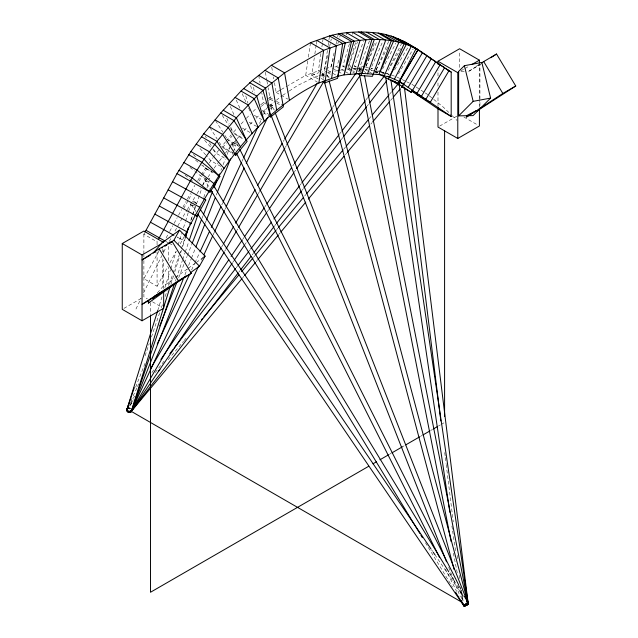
<?xml version="1.0" encoding="UTF-8"?>
<svg xmlns="http://www.w3.org/2000/svg" width="638" height="638" viewBox="0 0 638 638"><rect width="100%" height="100%" fill="white"/><g stroke="black" fill="none" stroke-linecap="round" stroke-linejoin="round"><path stroke-width="0.48" stroke-dasharray="3.19 2.39" d="M143.885 260.511L143.885 296.861L147.33 298.847M143.885 256.939L143.885 254.961M143.885 253.972L143.885 233.006M159.101 250.806L143.885 278.654L157.076 286.271L157.076 251.715M157.076 244.809L157.076 241.85L157.937 240.279M163.671 288.631L163.671 260.144M163.671 253.27L163.671 248.357M168.376 285.433L168.376 267.115M168.376 260.703L168.376 245.128M437.995 106.418L437.995 91.689M437.995 86.138L437.995 80.882M437.995 75.97L437.995 70.076M459.623 67.413L459.623 50.713M479.409 107.32L479.409 99.464M479.409 98.699L479.409 64.095M479.935 105.549L479.935 100.054M479.935 99.137L479.935 64.326L468.794 71.265L467.136 71.289M307.819 60.945L305.698 75.372L287.985 85.604M308.377 57.101L310.491 42.674M318.314 79.032L311.719 75.22L314.295 57.739M314.861 53.895L316.129 45.234M316.273 44.277L316.831 40.433M320.914 53.576L318.378 70.882L320.85 72.309M321.903 46.837L322.469 42.993M322.605 42.028L323.171 38.184M327.398 50.37L324.399 70.73L322.589 71.376M328.099 45.561L328.801 40.752M328.945 39.787L329.511 35.943M327.685 55.259L324.718 68.641L305.698 75.372L317.238 82.039M329.591 46.654L330.651 41.869M330.859 40.92L331.289 39.006M334.073 52.922L330.891 67.261L324.718 68.641L327.19 70.068M335.979 44.317L336.617 41.454M337.677 36.669L338.315 33.806M333.387 58.8L330.891 67.261L333.873 67.014M337.813 43.751L338.363 41.877M339.751 37.171L340.58 34.348M334.862 66.934L336.848 66.767L339.057 59.246M346.251 34.795L346.809 32.913M344.448 67.221L342.797 66.272L349.712 42.762M352.2 34.3L352.758 32.418M352.048 70.324L347.925 67.947L355.661 42.267M157.73 310.554L162.467 295.33M164.843 287.714L170.474 269.635M170.769 268.686L176.104 251.555M178.185 244.896L181.742 233.476M183.521 227.766L185.299 222.056M185.594 221.107L188.266 212.542M188.561 211.593L190.929 203.977M170.904 284.261L173.576 275.696M174.756 271.884L179.501 256.659M180.69 252.855L181.575 250M182.763 246.196L185.435 237.631M190.77 220.501L192.253 215.748M192.548 214.791L195.212 206.234M145.105 355.749L149.244 343.515M151.477 336.936L160.082 311.535M161.358 307.771L162.634 304.007M165.178 296.479L167.092 290.84M169.325 284.253L172.826 273.909M173.145 272.968L179.198 255.088M179.517 254.147L181.112 249.45M181.431 248.509L185.251 237.216M189.398 224.991L192.58 215.58M192.899 214.639L201.504 189.247M202.78 185.483L205.013 178.895M175.402 281.143L176.04 279.261M176.359 278.32L182.412 260.448M182.731 259.506L184.964 252.927M185.283 251.986L188.784 241.635M203.761 197.421L205.675 191.775M206.951 188.019L209.176 181.431M352.87 68.154L348.747 65.778L357.455 41.972M360.996 69.973L354.401 66.169L363.453 41.446M369.442 40.92L359.242 68.729L363.365 71.105M366.053 66.033L369.067 57.795M369.402 56.878L375.104 41.31M135.687 387.106L145.153 363.014M178.664 277.745L184.127 263.845M184.486 262.92L187.038 256.436M187.405 255.511L191.775 244.386M201.967 218.435L203.059 215.66M220.907 170.242L221.633 168.392M223.093 164.684L225.278 159.125M227.096 154.492L229.648 148M230.007 147.075L231.833 142.441M184.956 274.747L187.141 269.188M188.601 265.48L191.145 258.988M191.512 258.063L195.515 247.871M205.348 222.845L206.074 220.995M216.274 195.045L217 193.186M232.296 154.268L233.029 152.41M233.388 151.485L236.307 144.068M366.116 66.041L377.233 40.672M371.818 66.408L382.936 41.039M388.638 41.406L376.324 69.494L380.447 71.879M130.79 401.039L137.082 387.481M137.505 386.572L138.757 383.861M191.599 269.946L194.534 263.614M194.957 262.712L199.566 252.76M221.801 204.846L222.638 203.036M241.93 161.446L243.182 158.734M259.538 123.469L261.636 118.955M263.733 114.433L266.668 108.101M201.385 260.16L202.645 257.449M213.132 234.84L214.392 232.128M224.871 209.527L225.716 207.717M271.006 110.071L272.266 107.359M135.966 309.047L141.03 298.273M143.566 292.89L161.916 255.535M163.711 252.002L165.96 247.592M387.697 47.332L376.324 69.494L380.774 71.448M382.585 68.984L395.775 43.264M390.201 65.802L401.573 43.639M377.688 73.027L375.216 71.6L375.957 70.196M144.746 232.663L143.885 234.234L157.076 241.85M166.135 237.926L168.352 233.883M169.676 231.45L172.77 225.78M174.102 223.356L177.197 217.686M178.52 215.253L181.623 209.591M182.947 207.159L186.041 201.488M187.373 199.064L190.467 193.394M191.352 191.775L194.893 185.299M183.736 208.57L188.393 200.045M188.856 199.192L191.655 194.08M157.076 286.271L168.017 266.253M169.915 262.768L176.096 251.452M180.211 243.923L184.191 236.634M169.222 241.483L171.143 238.022M174.987 231.108L177.388 226.785M177.866 225.924L182.189 218.14M130.631 402.961L134.65 396.078M221.498 247.265L223.005 244.681M283.248 141.461L284.253 139.746M321.4 76.089L322.908 73.506M224.624 251.356L225.629 249.633M236.674 230.709L237.679 228.986M258.262 193.721L259.267 191.998M285.369 147.274L286.374 145.552M388.135 70.355L401.334 48.057M394.595 69.909L408.296 46.757M398.511 73.761L413.225 48.887M183.146 216.41L186.751 210.5M187.269 209.655L196.544 194.47M197.054 193.625L200.228 188.609M197.732 180.562L200.914 175.474M201.433 174.653L205.548 168.097L202.996 165.218M198.936 181.216L202.031 176.295M202.541 175.474L206.664 168.911L201.728 165.059M202.453 185.331L207.446 177.962M208.004 177.141L211.888 171.407M214.113 168.137L218.834 161.765M130.591 403.87L133.964 398.925M151.924 372.568L154.731 368.445M242.855 239.122L243.979 237.48M264.746 206.999L266.429 204.527M292.81 165.816L293.935 164.165M332.661 107.336L334.344 104.863M232.734 262.425L233.859 260.782M245.088 244.306L246.212 242.655M266.979 212.183L268.662 209.711M294.477 171.821L295.601 170.171M334.328 113.341L336.019 110.868M209.264 162.921L212.98 157.738M213.507 156.996L218.674 150.225M219.432 160.975L223.045 156.238M225.453 153.08L230.86 145.982M129.705 405.593L133.358 400.871M155.265 372.52L164.397 360.701M236.204 267.769L237.416 266.198M248.979 251.236L250.2 249.657M300.099 185.076L301.311 183.505M339.647 133.884L341.474 131.524M365.821 100.022L367.647 97.662M238.803 272.179L240.024 270.608M252.193 254.857L253.414 253.278M274.715 225.716L275.927 224.137M302.093 190.276L303.313 188.696M341.043 139.874L342.869 137.505M367.209 106.004L368.429 104.433M225.589 141.756L221.817 146.373L234.186 153.519M226.211 140.99L231.243 134.833M222.638 147.593L226.41 142.976M227.04 142.21L232.065 136.053M129.921 405.569L133.111 401.741M168.193 359.673L183.497 341.322M184.135 340.556L186.049 338.26M253.661 257.186L254.937 255.655M276.629 229.648L277.905 228.117M304.693 195.994L305.969 194.47M343.603 149.34L345.517 147.043M369.115 118.748L371.029 116.451M389.523 94.272L391.437 91.976M242.623 277.849L243.899 276.326M256.021 261.787L257.297 260.256M278.981 234.258L280.257 232.726M345.325 154.707L346.594 153.184M370.837 124.115L372.113 122.584M390.608 100.405L392.522 98.108M231.466 145.193L236.507 139.403M237.137 138.685L240.909 134.339M244.059 130.726L247.209 127.106M157.403 292.818L162.802 286.669L174.772 278.024M230.549 128.453L233.133 132.529L237.105 128.278M241.068 124.027L245.04 119.777M246.356 118.357L250.327 114.106M249.905 124.354L253.334 120.973M256.085 118.261L260.208 114.202M262.96 111.491L268.853 106.418M253.047 111.483L257.162 107.639M269.603 105.804L275.632 100.844M276.39 100.222L280.911 96.505M260.687 104.823L264.914 101.442M268.431 98.619L272.657 95.237M261.213 106.379L265.687 102.798M268.67 100.413L270.161 99.217L268.127 87.789M175.57 277.45L187.54 268.805M188.338 268.223L195.523 263.039M196.321 262.465L202.709 257.856M282.626 95.373L288.424 91.553M289.253 91.011L297.539 85.548L314.159 77.31L320.611 75.164M476.419 66.153L480.43 63.553M481.036 64.079L468.794 71.265M274.468 82.717L276.182 92.414L280.401 89.982M281.238 89.495L287.148 86.09M460.78 70.922L464.169 68.968M465.014 68.481L469.249 66.033M123.924 308.385L141.389 298.297M439.654 126.093L457.127 116.004M389.387 454.328L391.118 453.331M402.323 446.855L404.053 445.858M420.442 436.4L422.165 435.403M430.786 430.427L432.516 429.43M438.553 425.945L440.276 424.948M441.137 424.445L444.59 422.46M311.719 75.22L318.96 72.66M321.528 74.861L324.295 73.936M327.98 72.716L330.739 71.791M334.623 71.137L339.472 70.316M340.445 70.148L343.348 69.654M342.797 66.272L344.783 66.105M461.043 71.392L464.36 71.336M347.231 69L352.048 68.968M353.013 68.968L357.83 68.936M358.787 68.928L361.682 68.912M348.747 65.778L350.629 65.905M354.401 66.169L356.291 66.296M364.776 66.886L360.063 66.559L361.714 67.508M347.925 67.947L349.807 68.075M353.58 68.338L358.301 68.665M365.518 69.199L367.424 69.494M371.252 70.1L375.072 70.698M376.029 70.85L379.849 71.448M368.373 67.588L365.718 66.95L368.19 68.378M372.791 68.649L371.021 68.226L375.144 70.603M380.798 71.751L395.951 76.6M386.11 73.785L381.213 71.639L384.515 73.545M375.216 71.6L377.879 72.772M396.844 77.031L401.278 79.176M402.163 79.606L405.712 81.321M406.597 81.744L411.039 83.889M177.3 237.137L182.42 239.872L177.476 237.017M166.047 241.579L169.461 243.405M170.314 243.868L172.021 244.777M463.922 117.049L477.687 124.992M381.277 72.357L383.749 73.785M375.973 71.081L377.616 72.03M369.019 68.856L373.142 71.233M373.964 71.711L376.436 73.139M365.008 69.414L368.309 71.32M369.131 71.791L372.433 73.697M364.186 71.584L365.837 72.533M353.691 68.633L356.993 70.531M357.814 71.009L361.937 73.394M352.87 70.802L354.521 71.751M347.742 69.127L351.865 71.504M352.686 71.982L355.159 73.41M336.848 66.767L345.086 71.528M345.916 71.998L348.388 73.434M332.542 68.218L337.486 71.073M338.315 71.544L343.26 74.399M328.012 70.547L337.909 76.257M324.399 70.73L326.871 72.158M327.693 72.636L332.637 75.491M321.672 72.788L329.918 77.549M312.038 73.131L317.812 76.464M321.105 78.362L325.228 80.747M276.182 92.414L280.305 94.799M281.127 95.269L287.722 99.081M269.842 97.494L273.144 99.392M276.437 101.298L283.033 105.111M270.161 99.217L273.455 101.123M276.756 103.021L280.88 105.406M265.974 103.994L263.502 102.566L261.795 92.869M270.097 106.379L275.042 109.234M262.106 110.502L270.353 115.255M263.255 112.695L269.021 116.028M254.283 115.303L262.529 120.064M249.155 122.153L256.58 126.436M242.384 128.055L250.63 132.816M233.955 132.999L243.03 138.239M234.776 134.219L243.844 139.459M227.479 139.451L238.197 145.639M223.459 148.072L232.527 153.303M212.964 149.699L216.162 153.303L226.051 159.014M220.748 166.406L210.859 160.696L206.385 155.656M205.548 168.097L212.183 171.925M206.664 168.911L213.259 172.723M206.433 179.222L200.667 175.889L195.308 171.63M152.49 301.822L161.948 307.285M411.925 84.32L415.258 86.473M416.096 87.015L420.259 89.711M421.096 90.245L424.43 92.406M425.267 92.941L427.763 94.56M195.611 160.194L200.962 164.452M189.957 167.379L194.542 171.024M185.068 175.163L189.653 178.815M190.419 179.422L192.716 181.248M429.262 95.772L433.011 98.802M433.752 99.408L443.49 107.288L451.297 114.88M452.007 115.574L456.975 120.407M204.662 140.344L212.326 148.981M199.997 148.463L205.747 154.938M193.418 154.42L196.608 158.017M195.499 202.358L196.624 204.001M431.511 549.725L432.636 551.376M434.869 554.661L463.395 596.65M191.552 205.013L196.025 211.593M222.287 115.406L228.484 125.192M215.596 120.702L222.829 132.114M224.895 135.376L226.961 138.637M209.942 127.632L217.167 139.036M219.233 142.298L220.788 144.746M205.316 136.181L206.345 137.816M209.447 142.705L211.513 145.966M213.578 149.228L216.162 153.303M451.337 576.074L452.374 577.781M453.929 580.333L463.26 595.661M206.505 179.111A2.385 0.909 -31.3 0 0 205.213 180.913L209.894 188.601M425.506 542.794L452.454 587.064M237.089 143.957L238.429 146.628M459.057 585.66L461.745 591.003M231.961 144.355L235.095 150.584M445.428 569.136L456.617 591.402M242.225 93.73L245.805 101.777M248.597 108.037L250.59 112.503M236.267 100.102L239.856 108.149M230.318 106.482L233.907 114.529M226.761 118.221L229.154 123.589M230.741 127.161L233.133 132.529M269.547 105.788A2.385 0.758 -21.5 0 1 272.298 105.469L274.149 110.159M448.721 567.381L453.466 579.44M453.825 580.373L460.389 597.072M250.575 85.516L252.496 91.968M245.766 95.883L247.967 103.26M327.533 75.037L328.299 77.932M322.684 75.316L323.705 79.168M458.212 584.95L462.056 599.401M362.001 69.414A2.385 0.407 -11.1 0 0 358.668 70.435L359.058 72.405M453.395 553.234L457.231 572.78M459.918 586.458L462.598 600.143M271.732 67.197L272.753 73.011M273.439 76.895L273.782 78.833M265.392 72.269L266.764 80.029M266.931 81.002L267.96 86.824M258.709 75.404L260.081 83.163M253.573 87.27L254.594 93.092M451.911 526.087L452.486 530.034M452.637 531.015L455.684 551.71M459.177 575.356L459.759 579.296M461.354 590.134L462.957 600.972M444.734 452.613L445.22 456.569M445.34 457.558L446.074 463.491M446.193 464.48L453.275 521.812M457.422 555.427L458.036 560.371M462.064 592.989L463.044 600.9M162.802 248.924L162.802 251.906M162.802 258.861L162.802 286.669M150.48 302.659L150.48 314.598M272.298 105.469A2.385 0.758 -21.5 0 1 270.345 107.096M465.963 603.723A2.385 0.758 -21.5 0 1 466.593 603.548M324.511 75.388A2.385 0.566 -14.9 0 1 322.676 75.26A2.385 0.566 -14.9 0 1 324.63 74.199M269.587 104.369A2.385 1.914 24.9 0 1 272.378 106.402A2.385 1.914 24.9 0 1 270.281 108.372M129.163 408.184A2.385 1.914 24.9 0 1 129.969 408.416M324.582 76.416A2.385 1.731 30.3 0 1 322.772 73.856A2.385 1.731 30.3 0 1 325.364 72.971M327.19 75.013A2.385 1.731 30.3 0 1 326.975 75.978M129.259 408.336A2.385 1.731 30.3 0 1 130.032 408.655M236.092 142.745A2.385 0.853 -26.7 0 1 232.806 144.563A2.385 0.853 -26.7 0 1 232.71 143.111A2.385 0.853 -26.7 0 1 236.052 142.043M465.756 603.684A2.385 0.853 -26.7 0 1 466.522 603.396M362.113 70.132A2.385 0.407 -11.1 0 1 358.668 70.435M129.203 408.089A2.385 2.034 21.5 0 1 130.024 408.304M361.291 71.799A2.385 1.587 34.3 0 1 358.883 69.67M358.867 69.04A2.385 1.587 34.3 0 1 362.049 68.776M129.203 408.416A2.385 1.587 34.3 0 1 129.961 408.775M208.913 178.249A2.385 0.909 -31.3 0 1 209.352 178.648M207.294 180.713A2.385 0.909 -31.3 0 1 205.213 180.913M466.593 603.237A2.385 0.909 -31.3 0 0 465.565 603.7A2.385 0.925 -34.2 0 1 466.545 603.181M208.993 181.248A2.385 2.121 18.7 0 1 205.133 178.616M208.961 178.321A2.385 2.121 18.7 0 1 209.264 178.704M129.243 408.025A2.385 2.121 18.7 0 1 130.216 408.296M386.78 73.585A2.385 1.467 37.7 0 1 389.156 74.686M129.155 408.472A2.385 1.467 37.7 0 1 130.024 408.95M193.609 202.557A2.385 0.925 -34.2 0 1 195.356 202.222A2.385 0.925 -34.2 0 1 195.196 203.402M193.011 205.005A2.385 0.925 -34.2 0 1 191.52 204.95M194.423 205.739A2.385 2.169 17.3 0 1 191.225 204.112M192.309 201.736A2.385 2.169 17.3 0 1 195.842 204.176M129.267 407.985A2.385 2.169 17.3 0 1 130.391 408.344M129.267 408.559A2.385 1.404 39.8 0 1 129.969 408.998M232.248 144.387A2.385 2.034 21.5 0 0 236.251 144.204A2.385 2.034 21.5 0 0 233.699 141.173A2.385 2.034 21.5 0 0 232.248 144.387"/><path stroke-width="0.96" d="M153.216 253.158L162.02 242.815L163.671 242.464L143.885 231.044L122.257 243.525L122.257 309.342L142.043 320.77L163.671 308.282L163.671 290.601M142.043 320.77L142.043 254.953L161.518 243.708M185.889 275.991L148.375 303.082L148.375 300.681L191.28 273.335L172.077 241.355L159.181 248.804L142.043 259.913L150.209 255.2M154.946 295.609L154.946 296.893L152.123 298.823M437.995 107.399L437.995 127.05L457.781 138.47L479.409 125.989L479.409 108.308M437.995 64.183L437.995 61.232L459.623 48.743L479.409 60.171L479.409 63.114M444.59 416.486L444.59 130.862M438.027 63.792L444.622 67.604L425.841 99.337L412.65 91.72L437.995 108.851L451.186 116.459L451.186 72.038C427.931 57.755 406.231 36.964 378.119 33.072C361.953 31.294 345.238 31.421 329.511 35.943L310.491 42.674L271.389 65.251L252.369 80.476L241.028 91.051L220.74 112.966L203.769 133.741L190.866 151.541L176.989 173.632L145.169 231.881M457.781 138.47L457.781 72.66L458.65 72.158L458.395 71.727M466.506 115.725L466.506 117.009L476.419 110.581L466.506 115.725L458.65 115.861L458.65 72.158M184.637 235.829C215.11 174.964 255.599 113.444 318.888 82.988L323.681 50.29L342.702 43.559C367.368 37.435 395.281 37.171 418.081 49.668L398.184 83.498L388.406 79.216L380.16 74.455M331.569 78.498L336.362 45.8L323.171 38.184M322.437 81.409L324.909 82.836L337.59 78.346L342.702 43.559L329.511 35.943M324.909 82.836L330.021 48.041L316.831 40.433M318.888 82.988L337.909 76.257L345.325 42.794L332.135 35.178M350.039 74.383L359.999 40.529L346.809 32.913M355.988 73.888L365.949 40.035L352.758 32.418M357.814 73.657L361.116 75.563L371.898 39.54L358.708 31.924M126.898 409.516L157.73 310.554M131.476 410.816L170.011 287.108M185.73 236.682L188.689 227.168M134.267 387.729L126.938 409.365L129.865 401.932M185.251 237.216L188.441 227.814M131.428 410.96L174.445 283.966M189.103 240.693L198.027 214.352M337.909 76.257L344.081 74.877L361.937 73.394L374.331 39.516L361.14 31.9M367.592 73.785L379.993 39.907L366.802 32.291M159.723 325.938L176.838 282.387M192.134 243.461L201.6 219.36M203.426 214.727L212.526 191.559M213.985 187.851L216.896 180.442M218.356 176.734L219.448 173.951M131.42 410.976L183.864 277.522M195.882 246.946L204.981 223.771M206.441 220.062L215.181 197.828M217.367 192.261L230.477 158.902M127.018 409.181L128.693 405.561M157.211 344.081L189.502 274.46M199.989 251.858L209.639 231.068M211.314 227.447L220.955 206.656M223.053 202.134L241.507 162.347M243.604 157.833L257.864 127.09M131.348 411.151L198.45 266.485M203.905 254.737L212.709 235.749M214.807 231.227L224.456 210.428M226.131 206.816L244.163 167.938M246.26 163.416L267.649 117.304M404.412 87.239L468.252 604.266L463.858 604.728A2.385 0.407 -11.1 0 0 464.655 605.143A2.385 0.407 -11.1 0 0 467.814 604.425L468.244 604.202L390.903 80.029M394.404 79.256L411.239 46.446L398.048 38.83M416.128 48.592L399.3 81.401L451.186 116.459M388.406 79.216L406.35 44.301L393.16 36.685M158.36 239.497L190.18 181.248L201.919 162.339L216.96 141.357L236.363 117.791L256.755 96.123L265.56 88.092L284.58 72.868L323.681 50.29L310.491 42.674M163.719 197.924L196.927 216.186L205.771 199.989L204.128 199.04M169.166 243.644L173.887 240.239L179.525 230.166L205.101 256.125L199.463 266.19L190.682 272.53M127.121 408.982L128.126 407.259M150.209 369.41L220.995 248.126M223.507 243.828L233.548 226.618M235.558 223.18L255.136 189.63M257.648 185.331L282.243 143.183M284.755 138.885L317.381 82.972M131.253 411.35L224.121 252.217M226.131 248.772L236.172 231.57M238.684 227.272L257.76 194.582M259.77 191.145L284.867 148.136M286.877 144.69L324.024 81.042M428.05 56.734L431.352 58.632L411.327 92.398L402.482 86.425L422.5 52.659L410.96 45.992M408.145 87.382L426.926 55.65L421.152 52.316M208.419 191.153L210.069 192.11L219.855 176.527L201.919 162.339L188.728 154.723M160.904 359.385L228.819 259.722M231.068 256.42L242.288 239.952M244.537 236.658L264.18 207.829M266.987 203.705L291.686 167.467M294.493 163.344L332.103 108.157M334.902 104.042L355.677 73.561M131.141 411.518L232.176 263.255M234.417 259.953L244.521 245.128M247.329 241.012L266.413 213.004M269.22 208.889L293.919 172.643M296.726 168.528L333.211 114.984M336.577 110.039L360.151 75.444M169.868 353.619L172.914 349.68M174.126 348.101L235.589 268.558M238.03 265.408L248.373 252.018M250.806 248.868L271.493 222.096M273.933 218.946L299.485 185.865M301.926 182.715L339.041 134.674M342.088 130.734L365.207 100.812M368.254 96.872L384.076 76.393M131.093 411.582L238.197 272.968M240.63 269.818L250.981 256.428M254.02 252.496L274.101 226.506M276.533 223.356L301.487 191.065M303.919 187.915L340.429 140.655M343.475 136.723L366.603 106.793M369.641 102.854L386.684 80.803M234.178 154.26L235.829 155.209L247.145 141.365L233.931 120.582L220.74 112.966M136.301 397.921L137.577 396.389M158.623 371.149L159.899 369.617M201.361 319.901L202.637 318.37M203.913 316.847L238.995 274.779M241.547 271.716L253.023 257.951M255.575 254.889L275.991 230.414M278.535 227.359L303.417 197.525M306.607 193.705L342.965 150.105M346.155 146.277L368.477 119.513M372.305 114.92L388.885 95.038M392.075 91.21L399.731 82.031M131.005 411.701L241.985 278.615M244.537 275.56L255.383 262.553M257.935 259.499L278.343 235.023M280.895 231.961L305.777 202.134M308.329 199.072L344.049 156.238M347.231 152.418L369.561 125.646M372.751 121.818L389.332 101.936M393.16 97.343L400.178 88.929M401.454 87.406L402.73 85.875M148.375 303.082L149.18 302.165M458.379 71.703L464.384 65.698L481.826 62.444L490.598 98.093L473.069 115.614L468.794 115.685M458.65 115.861L473.165 101.354L490.598 98.093M269.021 116.028L270.671 116.985L283.352 106.833L278.24 77.948L265.049 70.332M162.02 242.815L179.525 230.166M203.506 257.274L205.101 256.125M477.36 110.143L502.84 93.451L515.743 86.002L496.539 54.023L481.227 63.034M164.859 246.037L166.462 245M168.073 243.955L172.077 241.355M490.829 57.731L496.539 54.023M191.28 273.335L178.377 280.784L142.043 304.342L148.375 300.681M155.776 296.359L164.859 290.465L156.19 294.963M466.506 117.009L476.419 110.581M515.743 86.002L477.033 110.932M154.946 252.337L155.712 251.851M158.758 249.913L159.524 249.426M161.813 247.975L162.57 247.488M152.657 298.209L164.859 290.465M471.785 64.566L479.409 60.171M368.692 466.274L150.488 592.263L150.48 315.595M373.007 463.786L376.452 461.8M379.905 459.807L388.526 454.822M391.979 452.836L402.323 446.855M405.776 444.861L419.573 436.894M423.026 434.909L429.924 430.921M433.377 428.927L437.684 426.439M165.083 245.925L165.521 245.694M166.183 245.351L166.837 245.016M403.503 83.426L402.307 83.634M402.299 83.331L403.288 83.259M467.375 604.25L468.228 604.186L467.351 604.146M399.723 83.905L399.268 83.897M463.563 604.872L467.837 604.409A2.385 0.407 -11.1 0 0 467.311 603.963M361.937 73.394L378.908 74.566L389.515 77.11L399.3 81.401L418.081 49.668L402.937 40.976M361.116 75.563L372.433 76.345L385.647 40.298L372.456 32.682M205.771 199.989L172.571 181.726M210.069 192.11L176.989 173.632M200.117 207.486L168.145 189.829M191.272 223.683L159.301 206.018M186.846 231.777L154.874 214.121M173.887 235.31L150.448 222.215M165.194 241.124L146.03 230.31M437.995 61.232L457.781 72.66M430.004 58.289L435.77 61.623L416.989 93.355L412.044 90.5M391.022 35.975L404.213 43.591L389.515 77.11L387.872 76.161M434.422 61.28L440.196 64.613L421.415 96.346L411.518 90.636M444.917 68.21L449.04 70.595L430.259 102.327L417.069 94.711M447.884 70.132L451.186 72.038M385.719 34.699L398.909 42.315L384.212 75.842L382.569 74.885M380.415 33.423L393.606 41.039L378.908 74.566L391.309 40.688L378.119 33.072M340.851 33.407L354.042 41.023L344.081 74.877L351.506 41.422L338.315 33.806M398.774 81.536L403.718 84.391M394.061 81.122L398.184 83.498M392.593 80.707L402.482 86.425M399.787 85.739L390.903 79.894M401.438 86.688L411.327 92.398M271.389 65.251L284.58 72.868L289.373 100.03M258.709 75.404L271.9 83.02L276.693 110.183M252.369 80.476L265.56 88.092L270.671 116.985M249.745 82.749L262.936 90.365L270.353 115.255M243.572 88.507L256.755 96.123L264.18 121.013L254.219 98.667L241.028 91.051M235.079 97.423L248.262 105.039L258.223 127.393M229.122 103.803L242.312 111.419L252.273 133.765M223.172 110.175L236.363 117.791L246.324 140.145M215.086 119.888L228.268 127.504L240.67 147.067M209.424 126.81L222.614 134.427L235.829 155.209M203.769 133.741L216.96 141.357L229.353 160.92L214.655 144.355L201.464 136.739M196.169 144.14L209.352 151.756L224.05 168.312M190.866 151.541L204.056 159.149L218.746 175.713M218.204 175.578L219.855 176.527M183.832 162.515L197.022 170.131L213.858 183.505M178.943 170.298L192.134 177.914L208.961 191.296M195.276 215.229L196.927 216.186M122.257 243.525L142.043 254.953M130.04 410.657L462.454 602.575M404.891 42.052L409.309 45.043M173.887 240.239L199.463 266.19M199.973 208.937L430.953 548.903M433.194 552.197L434.869 554.661M466.745 601.586L467.869 603.229M197.7 214.065L463.914 605.885M213.443 185.267L448.745 571.815M449.782 573.522L450.819 575.221M452.374 577.781L453.411 579.479M466.888 601.618L467.925 603.317M210.931 190.299L419.804 533.424M420.841 535.13L422.396 537.682M455.564 592.176L463.858 605.797M483.636 61.471L502.84 93.451M159.181 248.804L178.377 280.784M239.768 149.3L458.61 584.767M464.424 596.347L465.772 599.018M466.665 600.797L468.005 603.468M236.435 153.256L439.606 557.556M461.091 600.302L463.778 605.645M275.241 112.942L468.109 603.7M271.166 115.59L446.536 561.815M462.574 602.639L463.674 605.422M329.072 80.819L468.188 603.939M324.471 82.063L454.112 569.535M464.384 65.698L473.165 101.354M364.489 75.372L468.22 604.09M359.25 73.378L451.098 541.502M385.759 77.78L449.87 512.298M399.197 83.873L440.34 417.021M440.579 418.999L440.826 420.976M467.726 603.46A2.385 0.758 -21.5 0 1 467.455 604.593A2.385 0.758 -21.5 0 1 464.576 605.669A2.385 0.758 -21.5 0 1 463.89 604.896M467.821 603.755A2.385 0.566 -14.9 0 1 467.455 604.601A2.385 0.566 -14.9 0 1 464.48 605.374A2.385 0.566 -14.9 0 1 463.858 604.792M131.484 410.33A2.385 1.914 24.9 0 1 129.745 412.164A2.385 1.914 24.9 0 1 127.074 410.657A2.385 1.914 24.9 0 1 127.919 408.328A2.385 1.404 39.8 0 0 127.456 410.266A2.385 1.404 39.8 0 0 130.048 412.028A2.385 1.404 39.8 0 0 131.117 410.505M131.38 410.346A2.385 1.731 30.3 0 1 129.897 412.076A2.385 1.731 30.3 0 1 127.193 410.521A2.385 1.731 30.3 0 1 127.903 408.352A2.385 1.467 37.7 0 0 127.369 410.282A2.385 1.467 37.7 0 0 129.945 412.02A2.385 1.467 37.7 0 0 131.221 410.569M467.63 603.261A2.385 0.853 -26.7 0 1 467.439 604.553A2.385 0.853 -26.7 0 1 464.663 605.853A2.385 0.853 -26.7 0 1 463.93 604.991M131.3 410.465A2.385 1.587 34.3 0 1 129.921 412.036A2.385 1.587 34.3 0 1 127.281 410.394A2.385 1.587 34.3 0 1 127.903 408.352A2.385 2.034 21.5 0 0 127.026 410.76A2.385 2.034 21.5 0 0 129.713 412.236A2.385 2.034 21.5 0 0 131.516 410.258A2.385 2.121 18.7 0 1 129.681 412.292A2.385 2.121 18.7 0 1 126.994 410.824A2.385 2.121 18.7 0 1 127.959 408.256A2.385 2.169 17.3 0 0 127.05 410.992A2.385 2.169 17.3 0 0 129.985 412.26A2.385 2.169 17.3 0 0 131.476 409.732M467.447 603.101A2.385 0.909 -31.3 0 1 467.487 604.433A2.385 0.909 -31.3 0 1 464.791 605.98A2.385 0.909 -31.3 0 1 463.978 605.087M467.391 603.022A2.385 0.925 -34.2 0 1 467.439 604.425A2.385 0.925 -34.2 0 1 464.759 606.068A2.385 0.925 -34.2 0 1 464.073 605.047M399.516 82.613A2.385 1.404 39.8 0 1 400.393 81.712M403.144 83.251A2.385 1.404 39.8 0 1 403.527 84.041"/></g></svg>
